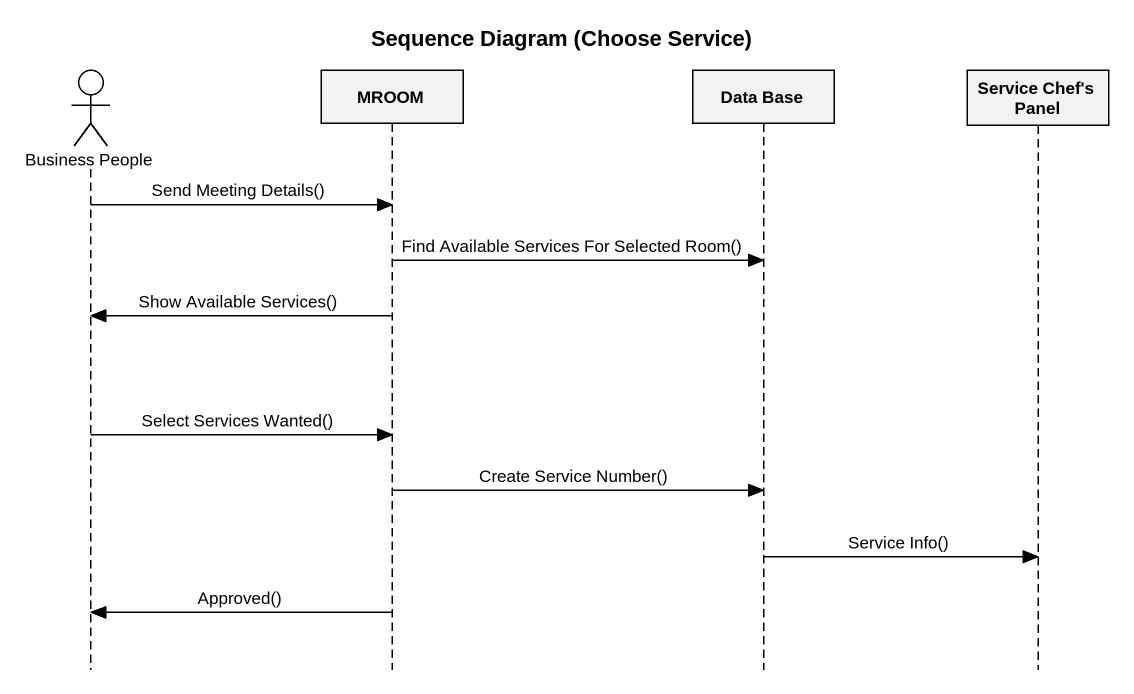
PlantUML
@startuml
title Sequence Diagram (Choose Service)
hide footbox
actor "Business People" as Business_People
participant MROOM
participant "Data Base" as Data_Base
participant "Service Chef's Panel" as Service_Chef_s_Panel

Business_People -> MROOM : Send Meeting Details()
MROOM -> Data_Base : Find Available Services For Selected Room()
MROOM -> Business_People : Show Available Services()
Business_People -> MROOM : Select Services Wanted()
MROOM -> Data_Base : Create Service Number()
Data_Base -> Service_Chef_s_Panel : Service Info()
MROOM -> Business_People : Approved()
@enduml
